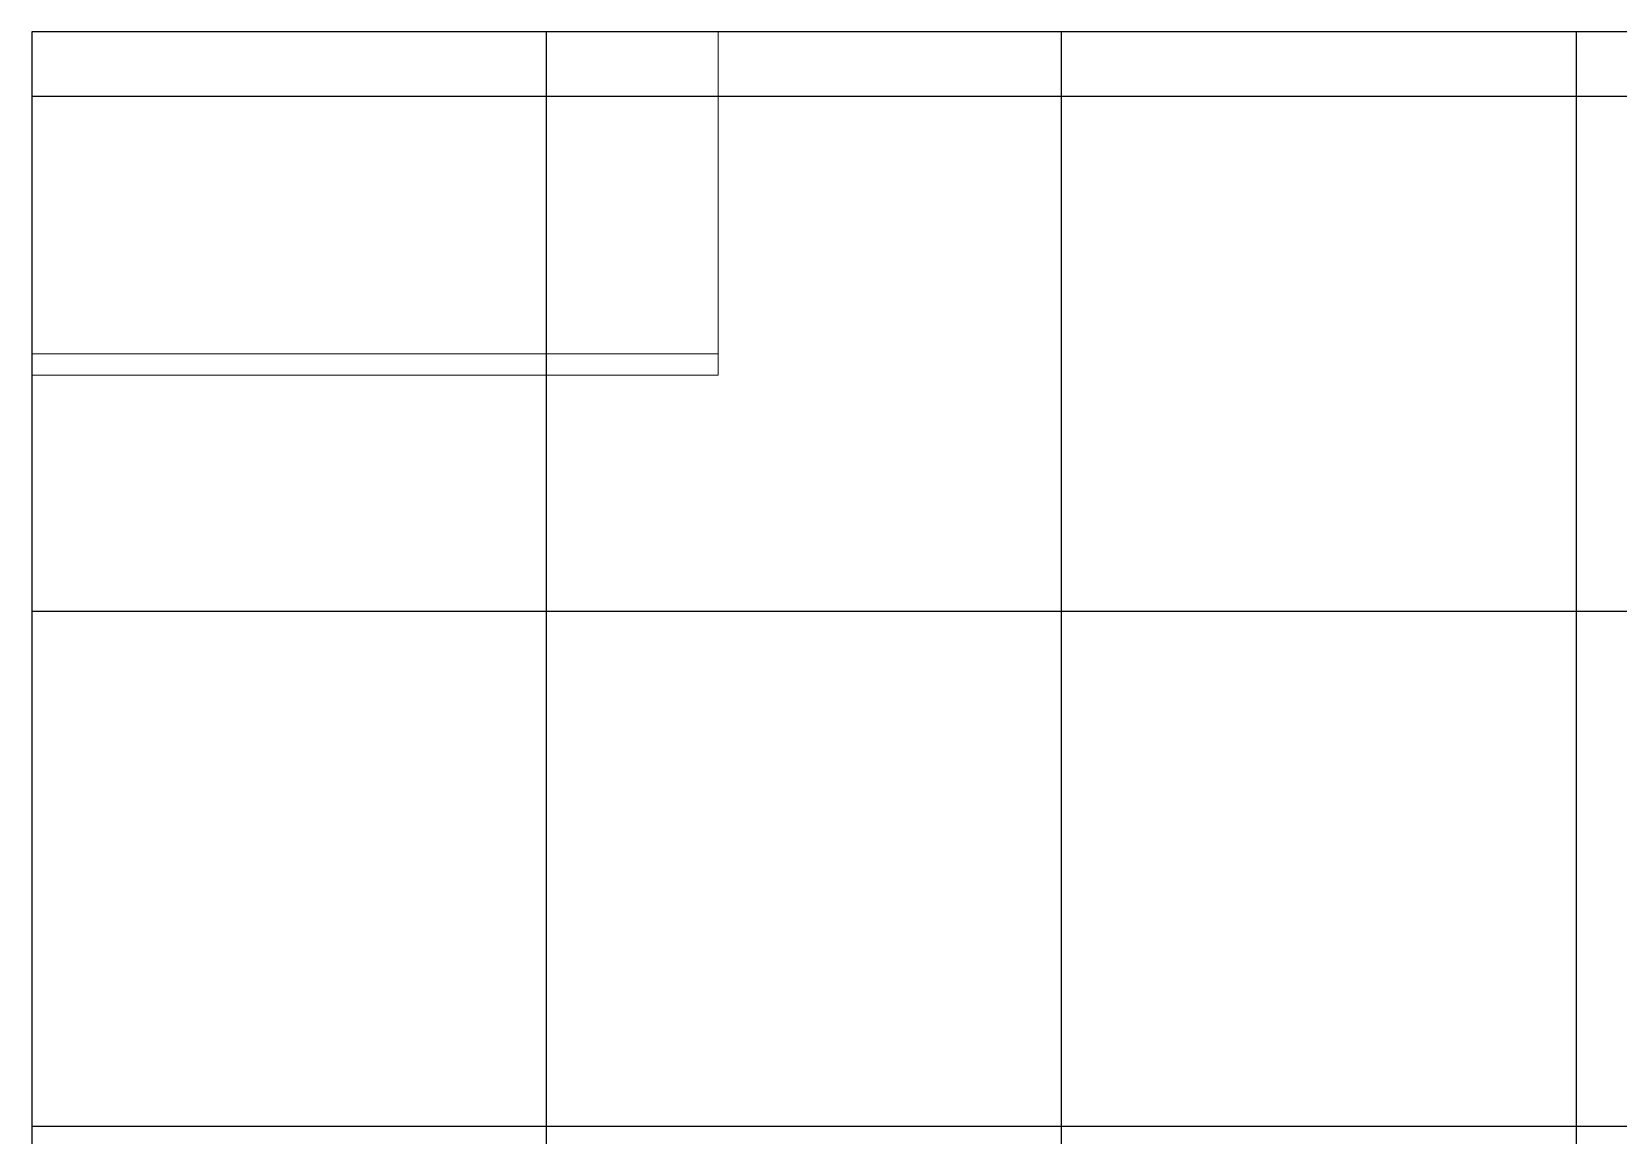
# Model space of a CAD drawing. Extents: x -509638 to 57327, y -29287 to 19916.
# Drawn here: x 39476 to 41325, y 4150 to 5435 of the extents above; entities that cross this region are included whole.
import ezdxf

# ---------------------------------------------------------------- set-up
doc = ezdxf.new("R2010")
doc.units = 0
doc.header["$LTSCALE"] = 0.25
doc.linetypes.add('DASHDOT', pattern=[25.4, 12.7, -6.35, 0, -6.35])
doc.layers.add('01-First Floor$0$FALSE CEILING', color=251, linetype='Continuous')
for name, color, linetype, lineweight in [('01-First Floor$0$LOADING', 253, 'Continuous', 5), ('01-First Floor$0$Walls', 251, 'Continuous', 5), ('E-LITE-CLNG-CNDT', 6, 'DASHDOT', 35)]:
    doc.layers.add(name, color=color, linetype=linetype, lineweight=lineweight)

# ---------------------------------------------------------------- blocks, each defined once
blk = doc.blocks.new('01-First Floor$0$GF21027-P')
at = {"layer": '01-First Floor$0$LOADING'}
for p, q in [((0.4, 0.4), (-0.4, 0.4)), ((-0.4, 0.4), (-0.4, 0)), ((0.4, 0), (0.4, 0.4)), ((-0.4, 0.025), (0.4, 0.025)), ((-0.4, 0), (0.4, 0))]:
    blk.add_line(p, q, dxfattribs=at)
blk = doc.blocks.new('01-First Floor')
at = {"layer": '01-First Floor$0$FALSE CEILING', "linetype": 'Continuous'}
for p, q in [((40076, 2360), (40076, 5435)), ((40676, 2360), (40676, 5435)), ((41276, 2360), (41276, 5435)), ((39476, 5360), (43476, 5360)), ((39476, 4760), (43476, 4760)), ((39476, 4160), (43476, 4160))]:
    blk.add_line(p, q, dxfattribs=at)
at = {"layer": '01-First Floor$0$FALSE CEILING'}
blk.add_lwpolyline([(39476, 2360), (43476, 2360), (43476, 5435), (39476, 5435)], close=True, dxfattribs=at)
at = {"layer": '01-First Floor$0$Walls'}
for p, q in [((43476, 5435), (39476, 5435)), ((39476, 5435), (39476, 2360))]:
    blk.add_line(p, q, dxfattribs=at)
at = {"layer": '01-First Floor$0$LOADING', "color": 1, "xscale": 1000, "yscale": 1000, "zscale": 1000, "rotation": 2.091175133064225e-08}
blk.add_blockref('01-First Floor$0$GF21027-P', (39876, 5035, -0.1), dxfattribs=at)

msp = doc.modelspace()

# ---------------------------------------------------------------- block references
at = {"layer": 'E-LITE-CLNG-CNDT'}
msp.add_blockref('01-First Floor', (0, 0), dxfattribs=at)

doc.saveas('drawing.dxf')
